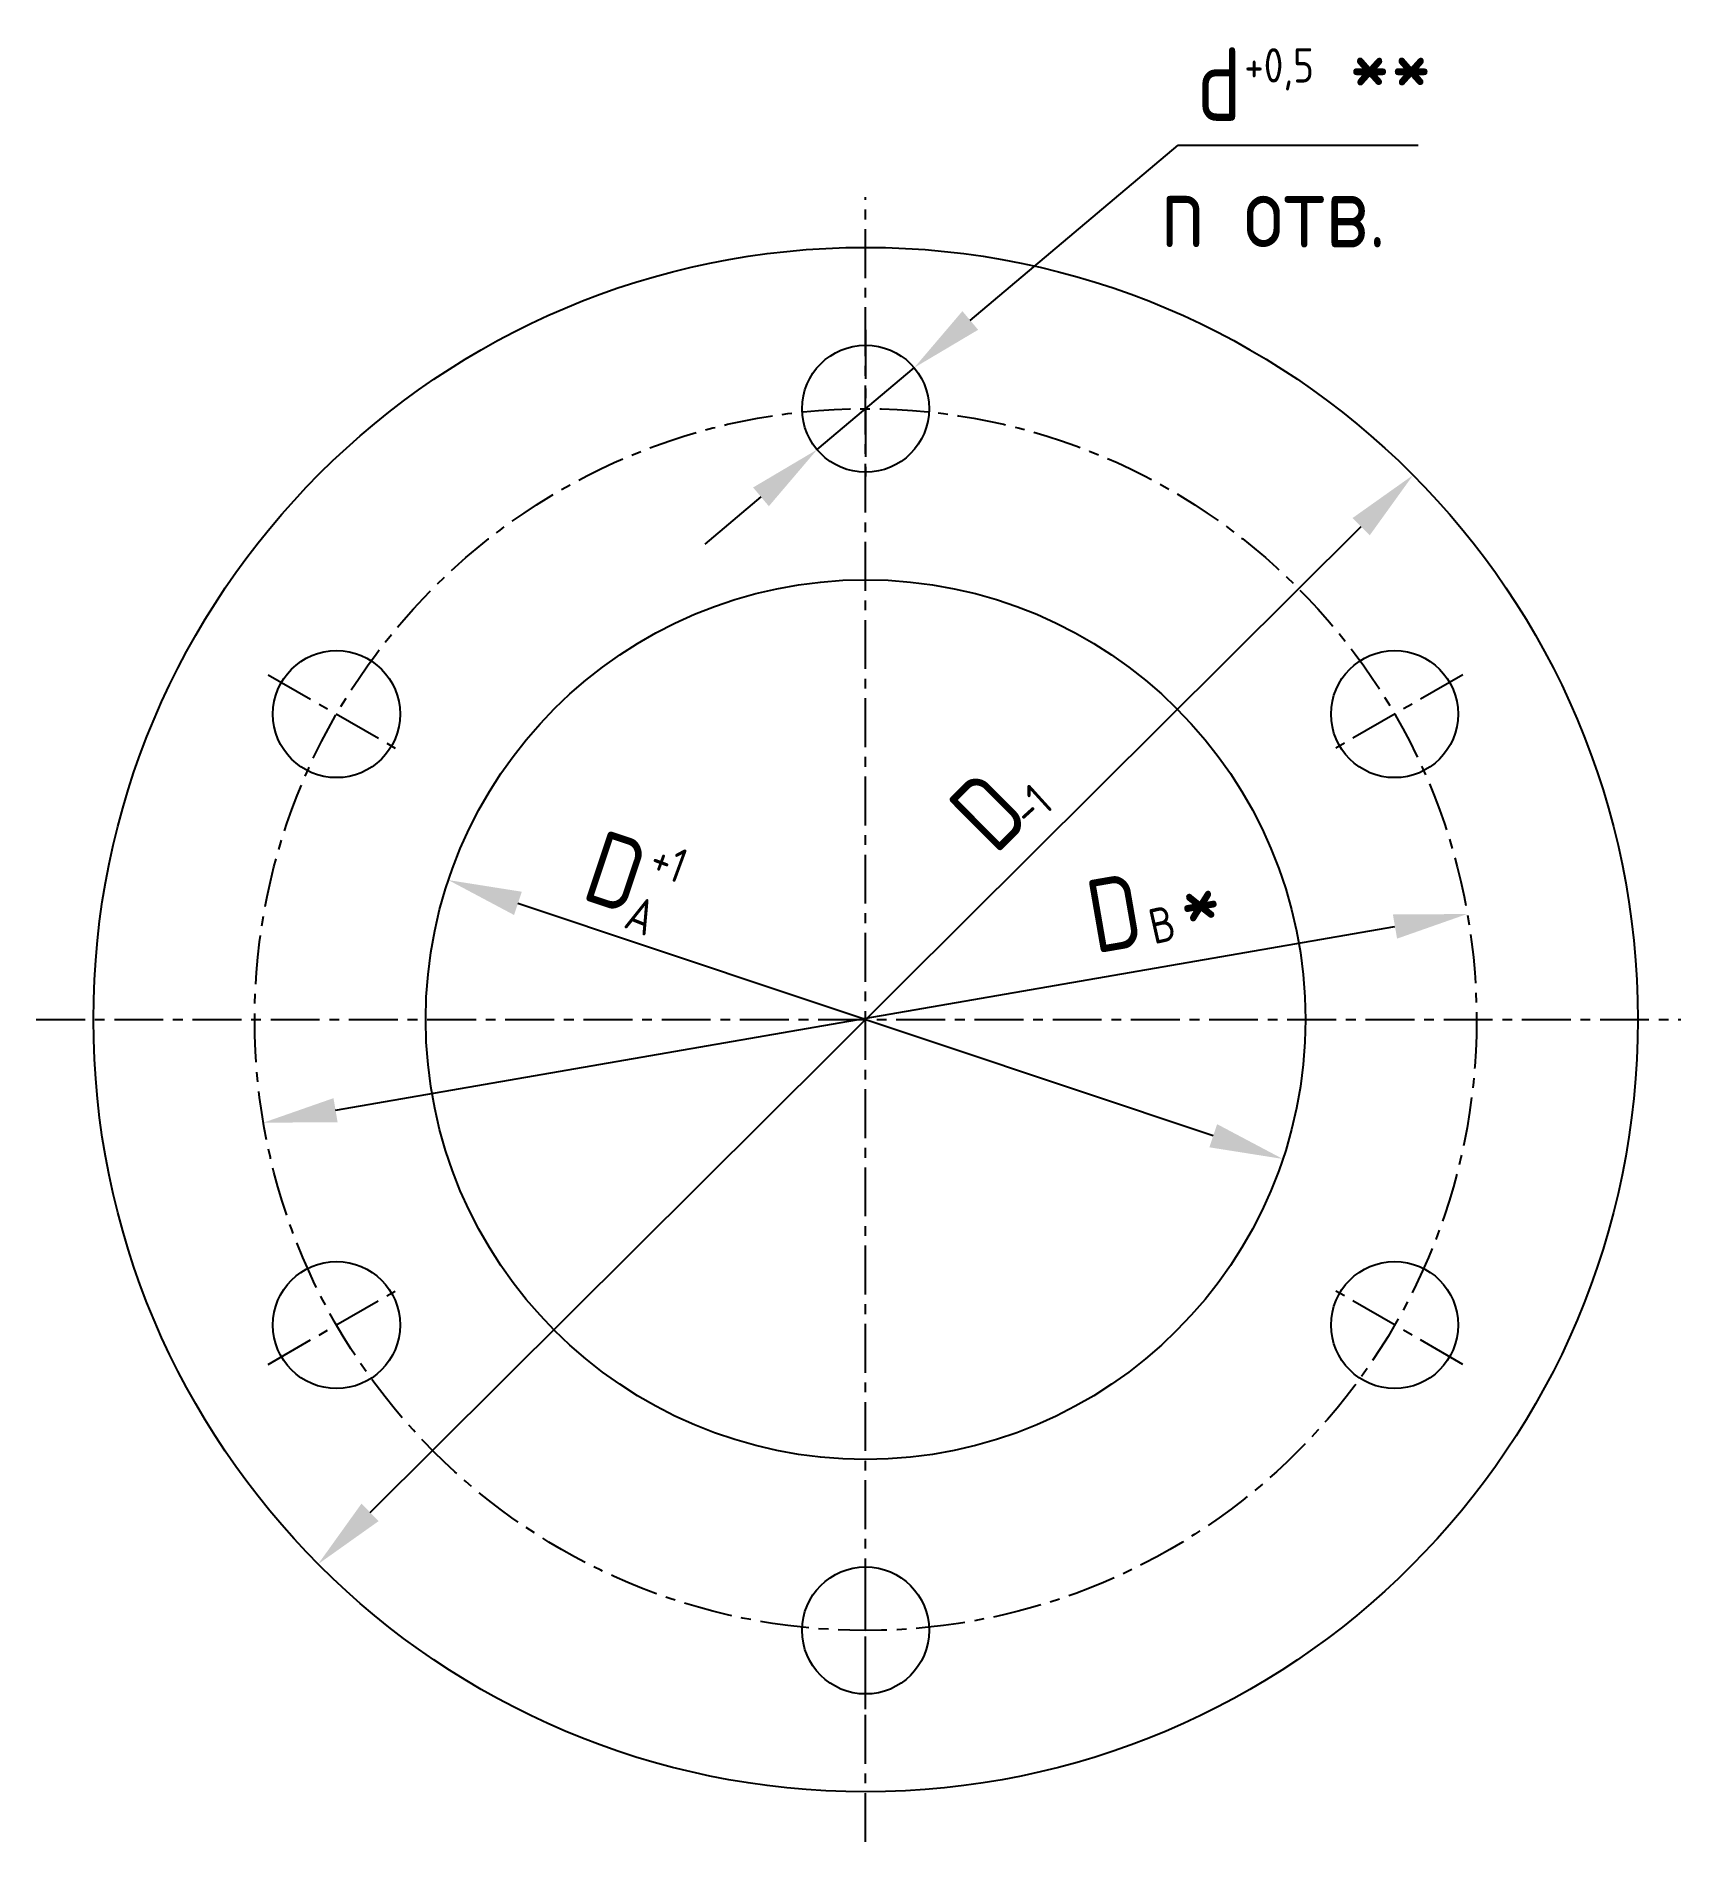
# Model space of a CAD drawing. Extents: x -191 to -23, y 429 to 614.
import ezdxf

# ---------------------------------------------------------------- set-up
doc = ezdxf.new("R2010")
doc.units = 0
doc.header["$LTSCALE"] = 8
doc.header["$MEASUREMENT"] = 0
doc.linetypes.add('CENTER', pattern=[2, 1.25, -0.25, 0.25, -0.25])
doc.layers.get('DEFPOINTS').update_dxf_attribs({"linetype": 'CONTINUOUS'})
for name, color, linetype in [('CEN', 5, 'CENTER'), ('CONT', 6, 'CONTINUOUS'), ('DIM', 7, 'CONTINUOUS'), ('TEXT', 3, 'CONTINUOUS')]:
    doc.layers.add(name, color=color, linetype=linetype)
doc.styles.add('STYLE1', font='romans.shx', dxfattribs={"width": 0.8})
doc.dimstyles.new('DIA2-5', dxfattribs={"dimscale": 2.5, "dimtxt": 3, "dimasz": 3, "dimexe": 0.18, "dimexo": 0.0625, "dimgap": 1, "dimtad": 1, "dimtoh": 1, "dimdec": 0, "dimdsep": 46, "dimtxsty": 'STYLE1', "dimcen": 0, "dimclrt": 3, "dimadec": 0, "dimazin": 0, "dimtfac": 1, "dimtdec": 0, "dimtmove": 0, "dimatfit": 0, "dimfxl": 1, "dimtolj": 1, "dimarcsym": 0})

# ---------------------------------------------------------------- blocks, each defined once
blk = doc.blocks.new('*D15')
at = {"layer": 'DEFPOINTS', "color": 0, "transparency": 16777216}
for p in [(-45.09, 524.42), (-168.25, 503.07)]:
    blk.add_point(p, dxfattribs=at)
at = {"layer": 'DIM', "color": 0, "lineweight": -2, "transparency": 16777216}
blk.add_line((-160.86, 504.35), (-52.48, 523.14), dxfattribs=at)
at = {"layer": 'DIM', "color": 0, "transparency": 16777216}
for points in [[(-52.69, 524.37), (-52.26, 521.9), (-45.09, 524.42)], [(-161.07, 505.58), (-160.65, 503.12), (-168.25, 503.07)]]:
    blk.add_solid(points, dxfattribs=at)
at = {"layer": 'DIM', "color": 3, "transparency": 16777216, "insert": (-77.13, 525.21), "char_height": 7.5, "attachment_point": 5, "rotation": 9.8342, "style": 'STYLE1'}
blk.add_mtext('\\A1;D *', dxfattribs=at)
blk = doc.blocks.new('*D16')
at = {"layer": 'DEFPOINTS', "color": 0, "transparency": 16777216}
for p in [(-149.31, 527.89), (-63.95, 499.36)]:
    blk.add_point(p, dxfattribs=at)
at = {"layer": 'DIM', "color": 0, "lineweight": -2, "transparency": 16777216}
blk.add_line((-71.07, 501.74), (-142.2, 525.51), dxfattribs=at)
at = {"layer": 'DIM', "color": 0, "transparency": 16777216}
for points in [[(-141.8, 526.7), (-142.6, 524.32), (-149.31, 527.89)], [(-70.67, 502.92), (-71.46, 500.55), (-63.95, 499.36)]]:
    blk.add_solid(points, dxfattribs=at)
at = {"layer": 'DIM', "color": 3, "transparency": 16777216, "insert": (-132.18, 528.75), "char_height": 7.5, "attachment_point": 5, "rotation": 341.5193, "style": 'STYLE1'}
blk.add_mtext('\\A1;D', dxfattribs=at)
blk = doc.blocks.new('*D17')
at = {"layer": 'DEFPOINTS', "color": 0, "transparency": 16777216}
for p in [(-50.62, 569.33), (-162.64, 457.91)]:
    blk.add_point(p, dxfattribs=at)
at = {"layer": 'DIM', "color": 0, "lineweight": -2, "transparency": 16777216}
blk.add_line((-157.33, 463.2), (-55.94, 564.05), dxfattribs=at)
at = {"layer": 'DIM', "color": 0, "transparency": 16777216}
for points in [[(-56.82, 564.93), (-55.06, 563.16), (-50.62, 569.33)], [(-158.21, 464.09), (-156.45, 462.31), (-162.64, 457.91)]]:
    blk.add_solid(points, dxfattribs=at)
at = {"layer": 'DIM', "color": 3, "transparency": 16777216, "insert": (-94.1, 534.9), "char_height": 7.5, "attachment_point": 5, "rotation": 44.8469, "style": 'STYLE1'}
blk.add_mtext('\\A1;D', dxfattribs=at)
blk = doc.blocks.new('*D18')
at = {"layer": 'DEFPOINTS', "color": 0, "transparency": 16777216}
for p in [(-101.66, 580.31), (-111.6, 571.93)]:
    blk.add_point(p, dxfattribs=at)
at = {"layer": 'DIM', "color": 0, "lineweight": -2, "transparency": 16777216}
for p, q in [((-95.93, 585.14), (-74.66, 603.07)), ((-74.66, 603.07), (-68.74, 603.07)), ((-111.6, 571.93), (-101.66, 580.31)), ((-117.34, 567.1), (-123.07, 562.27))]:
    blk.add_line(p, q, dxfattribs=at)
at = {"layer": 'DIM', "color": 0, "transparency": 16777216}
for points in [[(-96.73, 586.1), (-95.12, 584.19), (-101.66, 580.31)], [(-118.14, 568.06), (-116.53, 566.14), (-111.6, 571.93)]]:
    blk.add_solid(points, dxfattribs=at)
at = {"layer": 'DIM', "color": 3, "transparency": 16777216, "insert": (-70.45, 609.32), "char_height": 7.5, "attachment_point": 5, "style": 'STYLE1'}
blk.add_mtext('\\A1;d ', dxfattribs=at)

msp = doc.modelspace()

# ---------------------------------------------------------------- linework, layer by layer
at = {"layer": 'CEN', "ltscale": 0.5}
for p, q in [((-106.63, 429.49), (-106.63, 597.76)), ((-106.63, 584.18), (-106.63, 568.3)), ((-167.74, 548.9), (-153.98, 540.96)), ((-45.53, 548.9), (-59.28, 540.96)), ((-191.49, 513.62), (-23.23, 513.62)), ((-167.74, 478.34), (-153.98, 486.29)), ((-45.53, 478.34), (-59.28, 486.29)), ((-106.63, 443.07), (-106.63, 458.95))]:
    msp.add_line(p, q, dxfattribs=at)
msp.add_circle((-106.63, 513.62), 62.5, dxfattribs=at)
at = {"layer": 'CONT'}
for centre, radius in [((-106.63, 513.62), 79), ((-106.63, 576.12), 6.5), ((-106.63, 513.62), 45), ((-160.76, 544.87), 6.5), ((-52.51, 544.87), 6.5), ((-160.76, 482.37), 6.5), ((-52.51, 482.37), 6.5), ((-106.63, 451.12), 6.5)]:
    msp.add_circle(centre, radius, dxfattribs=at)
at = {"layer": 'DIM'}
msp.add_line((-69.08, 603.07), (-50.11, 603.07), dxfattribs=at)

# ---------------------------------------------------------------- texts
at = {"layer": 'TEXT', "style": 'STYLE1', "width": 0.8}
for s, height, rotation, p in [('+0,5', 3.51, 0.0104, (-67.89, 609.49)), ('-1', 3.51, 42.2338, (-89.8, 533.06)), ('+1', 3.51, 339.7481, (-128.98, 528.72)), ('A', 3.6, 338.2254, (-131.53, 523.1)), ('B', 3.6, 12.6921, (-77.15, 521.3))]:
    msp.add_text(s, height=height, rotation=rotation, dxfattribs=at).set_placement(p)
for s, p in [('**', (-57.19, 607.65)), ('n отв.', (-76.43, 592.62))]:
    msp.add_text(s, height=7.5, dxfattribs=at).set_placement(p)

# ---------------------------------------------------------------- dimensions: what is measured, and where the dimension line sits
at = {"layer": 'DIM'}
for p1, p2, text, picture, middle in [((-111.6, 571.93), (-101.66, 580.31), 'd ', '*D18', (-70.45, 603.07)), ((-162.64, 457.91), (-50.62, 569.33), 'D', '*D17', (-89.69, 530.47)), ((-168.25, 503.07), (-45.09, 524.42), 'D *', '*D15', (-76.07, 519.05)), ((-63.95, 499.36), (-149.31, 527.89), 'D', '*D16', (-134.16, 522.82))]:
    dim = msp.add_diameter_dim_2p(p1=p1, p2=p2, text=text, dimstyle='DIA2-5', dxfattribs=at)
    dim.commit()
    dim.dimension.update_dxf_attribs({"geometry": picture, "text_midpoint": middle, "dimtype": 163})

doc.saveas('drawing.dxf')
